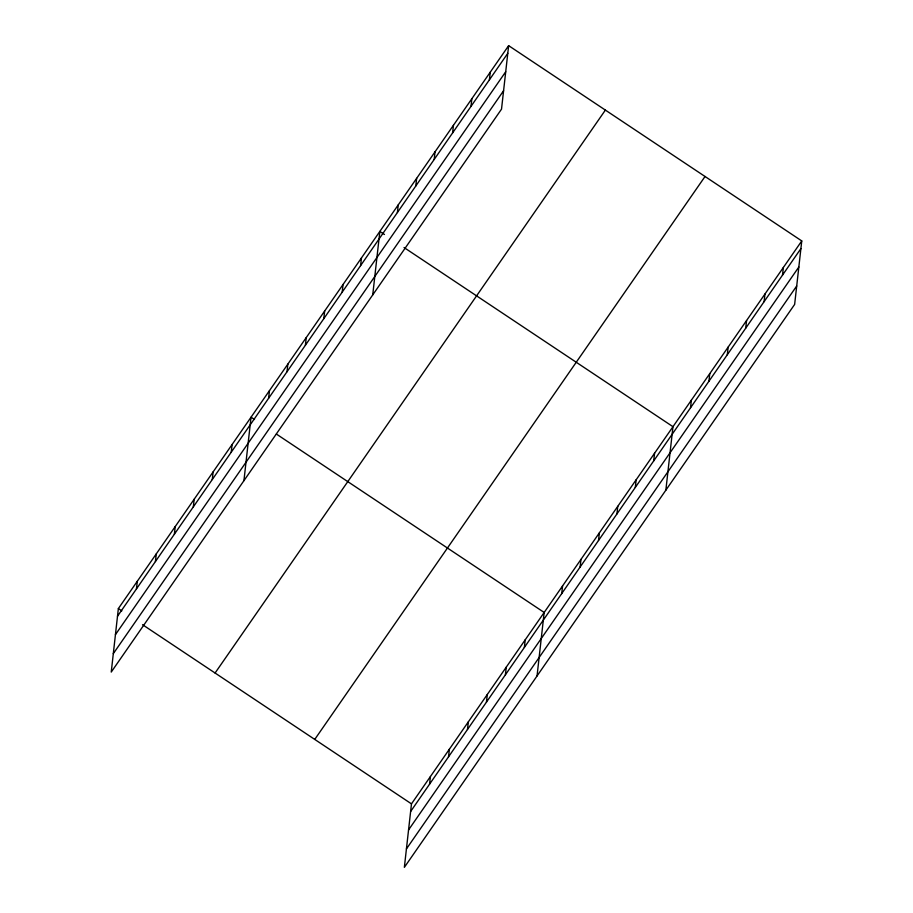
<?xml version="1.0" encoding="UTF-8"?>
<svg xmlns="http://www.w3.org/2000/svg" width="913" height="913" viewBox="0 0 913 913"><rect width="100%" height="100%" fill="white"/><g stroke="black" fill="none" stroke-linecap="round" stroke-linejoin="round"><path stroke-width="1.37" d="M508.644 45.65L118.359 608.583L111.238 672.071L501.522 109.138L508.644 45.65L801.762 240.929L794.641 304.417L404.356 867.35L411.478 803.862L801.762 240.929M136.459 588.896L137.315 581.239M155.415 561.552L156.271 553.894M174.372 534.219L175.228 526.55M193.328 506.875L194.184 499.206M212.284 479.53L213.14 471.873M231.24 452.186L232.096 444.528M243.931 480.672L251.052 417.184L254.51 419.489M268.593 398.308L269.461 390.65M287.002 371.774L287.857 364.104M305.399 345.228L306.254 337.57M323.795 318.694L324.651 311.036M342.192 292.16L343.048 284.491M360.589 265.615L361.457 257.957M372.732 294.91L379.854 231.411L384.464 234.481M397.395 212.535L398.251 204.877M415.792 186.001L416.648 178.343M434.189 159.467L435.056 151.798M452.586 132.921L453.453 125.264M470.994 106.387L471.85 98.73M489.391 79.853L490.247 72.184M429.567 784.176L430.434 776.518M448.523 756.831L449.39 749.174M467.479 729.498L468.346 721.829M486.446 702.154L487.302 694.485M505.403 674.81L506.259 667.152M524.359 647.465L525.215 639.808M537.049 675.951L544.171 612.463L276.388 434.063M561.712 593.587L562.568 585.929M580.109 567.053L580.976 559.384M598.506 540.507L599.373 532.85M616.914 513.973L617.77 506.316M635.311 487.439L636.167 479.77M653.708 460.894L654.564 453.236M665.851 490.19L672.972 426.691L404.037 247.526M690.513 407.814L691.369 400.156M708.91 381.28L709.766 373.622M727.307 354.746L728.163 347.077M745.704 328.201L746.572 320.543M764.101 301.667L764.968 294.009M782.509 275.133L783.365 267.463M117.503 616.241L507.788 53.308M115.426 634.661L505.722 71.739M113.303 653.651L503.588 90.718M215.08 673.018L605.376 110.096M314.745 739.416L705.041 176.483M410.61 811.52L800.906 248.587M408.545 829.94L798.841 267.018M406.422 848.93L796.707 285.997M118.359 608.583L121.817 610.877M142.542 624.686L411.478 803.862"/></g></svg>
